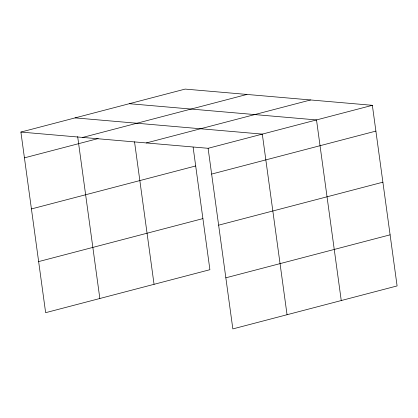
<?xml version="1.0" encoding="UTF-8"?>
<svg xmlns="http://www.w3.org/2000/svg" width="418" height="418" viewBox="0 0 418 418"><rect width="100%" height="100%" fill="white"/><g stroke="black" fill="none" stroke-linecap="round" stroke-linejoin="round"><path stroke-width="0.63" d="M20.9 132.072L185.158 89.091L372.36 105.315L397.1 285.928L232.842 328.909L208.101 148.296L20.9 132.072L45.64 312.685L209.899 269.704L193.121 147.209M82.675 137.428L246.933 94.447M24.432 157.852L98.178 138.557M146.326 142.94L310.584 99.965M208.101 148.296L372.36 105.315M31.428 208.943L195.692 165.967M211.633 174.076L375.892 131.095M38.644 261.59L202.902 218.609M218.63 225.171L382.888 182.191M225.84 277.813L390.099 234.832M129.314 103.706L316.51 119.929L341.25 300.542M75.104 117.886L262.305 134.115L287.046 314.723M134.528 141.775L154.054 284.318M77.664 136.576L99.845 298.499"/></g></svg>
